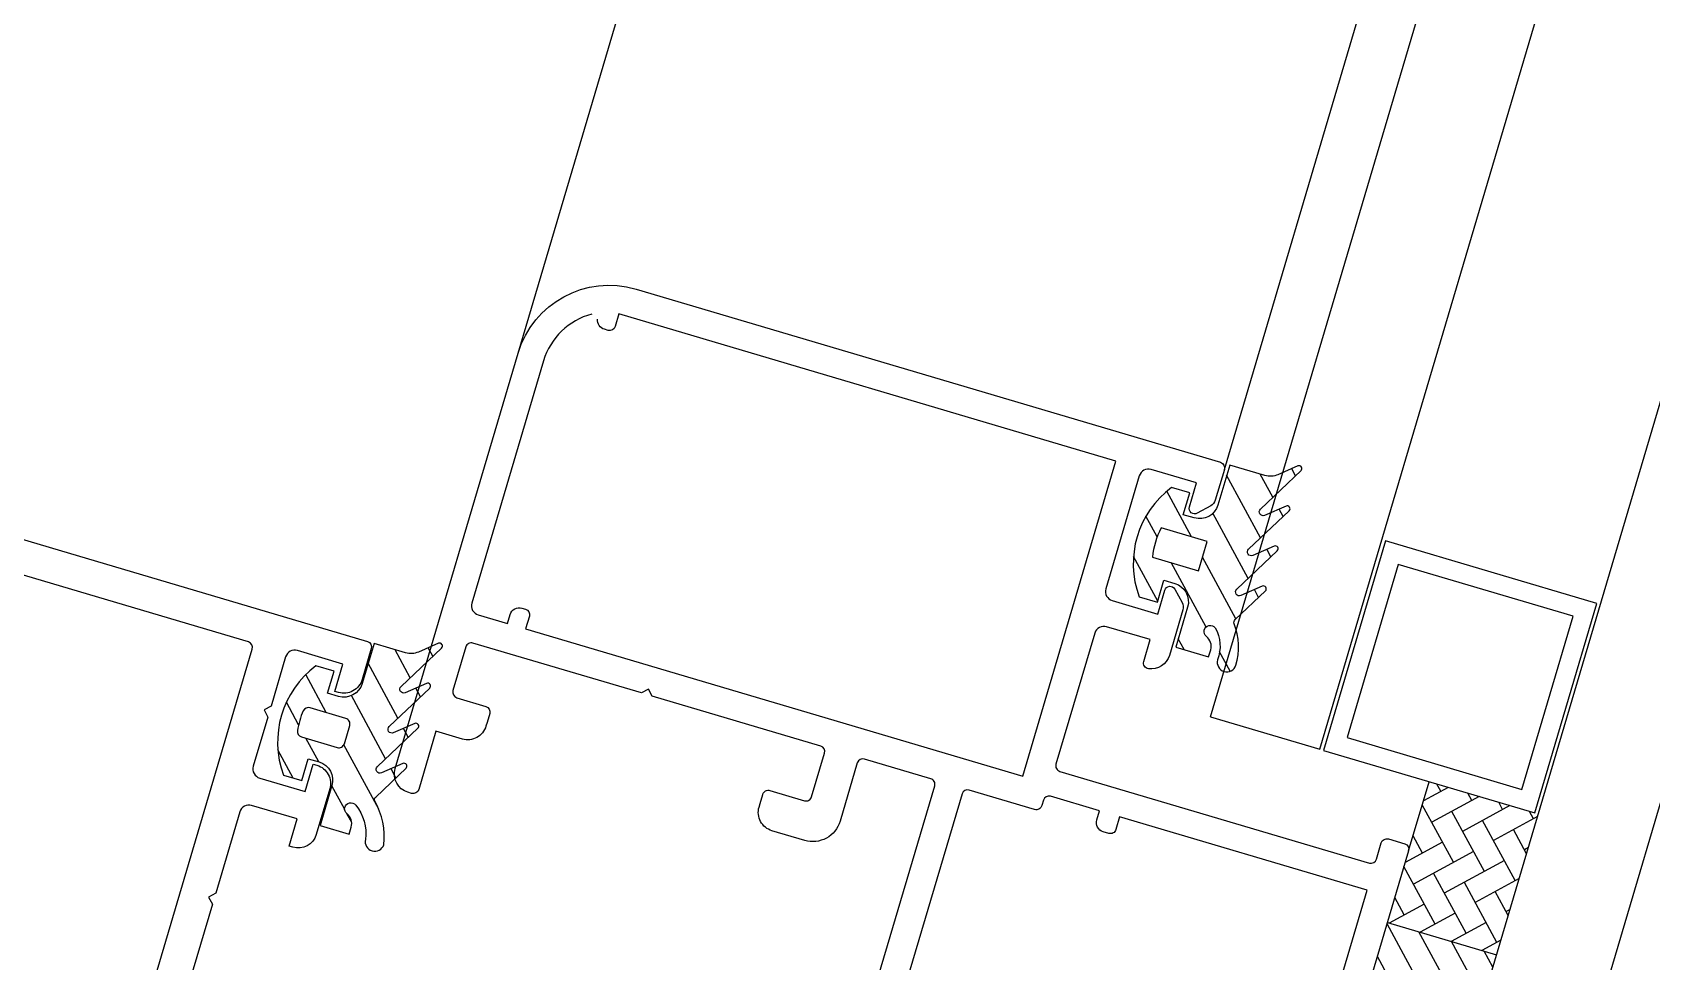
# Model space of a CAD drawing. Header units: millimetres. Extents: x 62878 to 70819, y -67946 to -61850.
# Drawn here: x 68099.26 to 68107.78, y -65183.65 to -65178.76 of the extents above; entities that cross this region are included whole.
import ezdxf

# ---------------------------------------------------------------- set-up
doc = ezdxf.new("R2010")
doc.units = ezdxf.units.MM
doc.layers.add('DOGRAMA', color=171, linetype='Continuous', lineweight=0)
pattern_1 = [(118.5057849383402, (68061.47426525081, -65287.5452532785), (-0.1395045678384407, -0.07576303882639554), [])]

msp = doc.modelspace()

# ---------------------------------------------------------------- hatches: boundary and pattern name
at = {"layer": 'DOGRAMA', "lineweight": -2}
h = msp.add_hatch(dxfattribs=at)
h.set_pattern_fill('ANSI31', color=256, scale=0.05, angle=73.50578493834035, style=0)
h.set_pattern_definition(pattern_1)
edge = h.paths.add_edge_path(flags=16)
edge.add_arc((68105.55320151379, -65181.55155535288), 0.4000000000395125, 151.9688258855649, 175.0427439512303)
edge.add_line((68105.15469773734, -65181.51699033899), (68105.39624925419, -65181.58851463032))
edge.add_line((68105.39624925419, -65181.58851463032), (68105.44167621977, -65181.43509888538))
edge.add_line((68105.44167621977, -65181.43509888538), (68105.20012470297, -65181.36357459404))
edge = h.paths.add_edge_path()
edge.add_arc((68105.55320151383, -65181.55155535279), 0.5000000000240833, 126.6358872886363, 200.3756825797794)
edge.add_line((68105.08448659096, -65181.7256424606), (68105.18037143158, -65181.75403431407))
edge.add_line((68105.18037143158, -65181.75403431407), (68105.21444165579, -65181.63897250535))
edge.add_line((68105.21444165579, -65181.63897250535), (68105.27197256013, -65181.65600761744))
edge.add_arc((68105.24358070664, -65181.75189245799), 0.09999999996879597, -16.494215085470785, 73.50578492489097, ccw=False)
edge.add_line((68105.33946554718, -65181.78028431151), (68105.27700346956, -65181.99123096083))
edge.add_line((68105.27700346956, -65181.99123096083), (68105.44959618265, -65182.04233629712))
edge.add_line((68105.44959618265, -65182.04233629712), (68105.46080511445, -65182.00448154268))
edge.add_arc((68105.39847996809, -65181.98602683789), 0.06499999997728556, 343.5057849095409, 411.9151204345783)
edge.add_arc((68105.45873756187, -65181.90913569884), 0.03268943073119934, 38.07550582523851, 231.9151204660589, ccw=False)
edge.add_arc((68105.31091088738, -65181.98685988711), 0.1992591642890215, -20.843900700449012, 29.42200645654259, ccw=False)
edge.add_arc((68105.54545712001, -65182.07069190267), 0.05002797726847832, 165.0203900031464, 342.5336263099787)
edge.add_arc((68105.28468848379, -65181.98882652115), 0.3233450411948249, 342.5651376603134, 381.8914478162401)
edge.add_arc((68105.6032755723, -65181.86081056762), 0.02000000000846446, 133.5057850329029, 201.8914479040623, ccw=False)
edge.add_line((68105.58950701606, -65181.84630447031), (68105.74910188798, -65181.69482396428))
edge.add_arc((68105.73877547082, -65181.68394439128), 0.01500000000109156, 313.5057849638881, 473.5057849705901)
edge.add_line((68105.73279284593, -65181.67018909415), (68105.619886047, -65181.71929592312))
edge.add_arc((68105.61190921385, -65181.70095552693), 0.01999999998316629, 133.5057848545578, 293.5057848631041, ccw=False)
edge.add_line((68105.59814065768, -65181.68644942959), (68105.81156396563, -65181.48387731495))
edge.add_arc((68105.80123754847, -65181.47299774196), 0.01500000000109156, 313.5057849638881, 473.5057849196183)
edge.add_line((68105.79525492359, -65181.45924244482), (68105.68234812473, -65181.5083492738))
edge.add_arc((68105.67437129156, -65181.49000887762), 0.0199999999889702, 133.5057849437303, 293.50578490133296, ccw=False)
edge.add_line((68105.66060273536, -65181.47550278029), (68105.87402604331, -65181.27293066565))
edge.add_arc((68105.86369962615, -65181.26205109265), 0.01500000000636884, 313.5057849447552, 473.5057849595054)
edge.add_line((68105.85771700126, -65181.24829579551), (68105.74481020236, -65181.29740262449))
edge.add_arc((68105.7368333692, -65181.27906222831), 0.0199999999889702, 133.5057849134937, 293.50578490133296, ccw=False)
edge.add_line((68105.723064813, -65181.26455613098), (68105.93648812095, -65181.06198401633))
edge.add_arc((68105.9261617038, -65181.05110444333), 0.01499999999107361, 313.5057849235725, 473.5057848686465)
edge.add_line((68105.92017907894, -65181.03734914619), (68105.81483392927, -65181.0831671687))
edge.add_arc((68105.77494976338, -65180.99146518778), 0.09999999996719836, 253.5057849420637, 293.50578494122453, ccw=False)
edge.add_line((68105.74655790991, -65181.08735002835), (68105.5609220044, -65181.03238255487))
edge.add_line((68105.5609220044, -65181.03238255487), (68105.49845992675, -65181.2433292042))
edge.add_arc((68105.40257508616, -65181.21493735073), 0.09999999998843902, 253.5057849456145, 343.50578494561444, ccw=False)
edge.add_line((68105.37418323269, -65181.31082219131), (68105.3166523283, -65181.29378707921))
edge.add_line((68105.3166523283, -65181.29378707921), (68105.35072255248, -65181.17872527048))
edge.add_line((68105.35072255248, -65181.17872527048), (68105.25483771192, -65181.15033341703))
h = msp.add_hatch(dxfattribs=at)
h.set_pattern_fill('ANSI31', color=256, scale=0.05, angle=73.50578493834035, style=0)
h.set_pattern_definition(pattern_1)
edge = h.paths.add_edge_path()
edge.add_arc((68101.2492419572, -65181.92494712823), 0.09999999992136126, 253.5057849429566, 293.50578494355494, ccw=False)
edge.add_line((68101.22085010374, -65182.02083196875), (68101.05489455673, -65181.97169192172))
edge.add_line((68101.05489455673, -65181.97169192172), (68100.99243247906, -65182.18263857102))
edge.add_arc((68100.89654763845, -65182.15424671752), 0.1000000000246083, 253.5057849399872, 343.50578493435984, ccw=False)
edge.add_line((68100.86815578496, -65182.25013155812), (68100.81062488063, -65182.23309644603))
edge.add_line((68100.81062488063, -65182.23309644603), (68100.84469510481, -65182.11803463733))
edge.add_line((68100.84469510481, -65182.11803463733), (68100.74881026422, -65182.08964278387))
edge.add_arc((68101.04717406613, -65182.49086471958), 0.4999999999773749, 126.6358872926165, 200.375682583665)
edge.add_line((68100.57845914332, -65182.66495182741), (68100.67434398393, -65182.69334368088))
edge.add_line((68100.67434398393, -65182.69334368088), (68100.70841420809, -65182.57828187216))
edge.add_line((68100.70841420809, -65182.57828187216), (68100.76594511242, -65182.59531698425))
edge.add_arc((68100.73755325896, -65182.69120182486), 0.1000000000052371, -16.494215048020976, 73.50578495715979, ccw=False)
edge.add_line((68100.83343809957, -65182.71959367832), (68100.77097602189, -65182.93054032764))
edge.add_line((68100.77097602189, -65182.93054032764), (68100.9238883765, -65182.97581823748))
edge.add_line((68100.9238883765, -65182.97581823748), (68100.9350973083, -65182.93796348305))
edge.add_arc((68100.87277216189, -65182.91950877828), 0.06500000002896632, 343.5057849364076, 411.9151204482185)
edge.add_arc((68100.93302975569, -65182.8426176392), 0.03268943071401866, 38.0755057951215, 231.91512044246, ccw=False)
edge.add_arc((68100.76958606002, -65182.97403488951), 0.2424115900617888, -6.803520837119322, 38.70325156993658, ccw=False)
edge.add_arc((68101.05861856362, -65183.01568317067), 0.05002797726847832, 165.0203900031464, 342.5336263049765)
edge.add_arc((68100.7370567674, -65182.98767273869), 0.3717812400996166, 353.3542853628534, 390.0058058527879)
edge.add_arc((68101.07756776614, -65182.79429250803), 0.02000000001654139, 133.5057849452677, 201.8914478498368, ccw=False)
edge.add_line((68101.06379920992, -65182.77978641068), (68101.22339408184, -65182.62830590464))
edge.add_arc((68101.21306766466, -65182.61742633166), 0.01499999999527763, 313.5057850616022, 473.5057850326466)
edge.add_line((68101.20708503976, -65182.60367103454), (68101.09417824089, -65182.65277786348))
edge.add_arc((68101.08620140774, -65182.63443746731), 0.01999999996982189, 133.5057848832571, 293.5057848797311, ccw=False)
edge.add_line((68101.07243285156, -65182.61993136998), (68101.28585615952, -65182.41735925536))
edge.add_arc((68101.27552974236, -65182.40647968237), 0.01499999999581427, 313.5057849830209, 473.5057850104772)
edge.add_line((68101.26954711745, -65182.39272438522), (68101.15664031859, -65182.44183121421))
edge.add_arc((68101.1486634854, -65182.42349081802), 0.02000000000057802, 133.5057849437303, 293.50578497779065, ccw=False)
edge.add_line((68101.13489492919, -65182.40898472069), (68101.34831823717, -65182.20641260604))
edge.add_arc((68101.33799182, -65182.19553303305), 0.01500000000583221, 313.5057850233364, 473.5057850104772)
edge.add_line((68101.33200919509, -65182.18177773591), (68101.21910239625, -65182.23088456491))
edge.add_arc((68101.21112556307, -65182.21254416871), 0.02000000000811851, 133.5057849452677, 293.5057849229349, ccw=False)
edge.add_line((68101.19735700685, -65182.19803807136), (68101.41078031476, -65181.99546595676))
edge.add_arc((68101.4004538976, -65181.98458638375), 0.01500000001164613, 313.5057849256223, 473.5057849484208)
edge.add_line((68101.39447127271, -65181.9708310866), (68101.28912612307, -65182.01664910911))
edge = h.paths.add_edge_path(flags=16)
edge.add_line((68100.67294095135, -65182.46348633785), (68100.86145635435, -65182.51930644111))
edge.add_arc((68100.86997391039, -65182.49054098893), 0.03000000000128663, 253.5057849541004, 343.5057849541004)
edge.add_line((68100.89873936257, -65182.49905854497), (68100.92713121604, -65182.40317370438))
edge.add_arc((68100.89836576387, -65182.39465614832), 0.02999999999353088, 343.5057849062371, 433.5057849235067)
edge.add_line((68100.90688331993, -65182.36589069615), (68100.71836791691, -65182.31007059291))
edge.add_arc((68100.70985036083, -65182.33883604509), 0.0300000000136813, 73.50578487415518, 155.7393507094281)
edge.add_arc((68101.04717406622, -65182.4908647195), 0.4000000001003965, 155.7393507795571, 171.2722191156812)
edge.add_arc((68100.68145850736, -65182.43472088564), 0.03000000000311895, 171.2722191709651, 253.5057850192333)
h = msp.add_hatch(dxfattribs=at)
h.set_pattern_fill('AR-HBONE', color=256, scale=0.03, angle=73.50578493834035, style=0)
h.set_pattern_definition([(208.5057849383403, (68073.43767730639, -65168.57259786254), (-0.1627219703923171, 0.04818257311146708), [0.36, -0.12]), (118.5057849383402, (68073.33222503465, -65168.62986756119), (-0.1627219703923171, 0.04818257311146708), [0.3599999999999998, -0.1199999999999999])])
h.paths.add_polyline_path([(68106.53994391623, -65182.93879701568), (68106.61092354987, -65182.69908491419), (68107.18623259349, -65182.86943603511), (68106.96662790056, -65183.61108402177), (68106.39131885697, -65183.44073290088)])
h = msp.add_hatch(dxfattribs=at)
h.set_pattern_fill('ANSI31', color=256, scale=0.03999999999999999, angle=73.50578493834035, style=0)
h.set_pattern_definition([(118.5057849383402, (68055.7107189933, -65307.00987591903), (-0.1116036542707525, -0.06061043106111644), [])])
h.paths.add_polyline_path([(68106.33917741949, -65183.71368350014, -0.4142135623420975), (68106.30500132861, -65183.73224407159), (68105.93519743698, -65184.98114412032, -0.1532309010706403), (68106.48211462708, -65185.2473800818), (68106.88811813184, -65183.87622686134)])
h.paths.add_polyline_path([(68106.39131885697, -65183.44073290088), (68106.32061684802, -65183.67950740927, -0.4142135623575963), (68106.33917741949, -65183.71368350014), (68106.88811813184, -65183.87622686134), (68106.96662790056, -65183.61108402177)])

# ---------------------------------------------------------------- linework, layer by layer
for p, q in [((68101.81369273068, -65180.44427306681), (68114.14363436546, -65138.80364932936)), ((68105.53322748025, -65181.05546963637), (68117.7297274037, -65139.86550464969)), ((68105.46030546274, -65182.35838267238), (68118.01738192546, -65139.95068021015)), ((68106.0356145063, -65182.52873379331), (68118.592690969, -65140.12103133106)), ((68106.48211462708, -65185.2473800818), (68119.74330905615, -65140.46173357288)), ((68107.08581552407, -65185.32184636215), (68120.31861809967, -65140.6320846938)), ((68105.46030546274, -65182.35838267238), (68106.0356145063, -65182.52873379331)), ((68106.50303450663, -65183.06344730846), (68106.61092354995, -65182.69908491419)), ((68106.39131885697, -65183.44073290088), (68106.96662790056, -65183.61108402177)), ((68106.39131885697, -65183.44073290088), (68106.96662790056, -65183.61108402177))]:
    msp.add_line(p, q, dxfattribs=at)
at = {"layer": 'DOGRAMA', "lineweight": -2, "ltscale": 0.5}
for points in [[(68090.91402741958, -65178.96894391497), (68101.02028961814, -65181.9614452723, -0.4142135623732619), (68101.04053751427, -65181.99872828051), (68100.99227136336, -65182.1617325095, -0.4142135623730951), (68100.86799466921, -65182.22922549663), (68100.84881770116, -65182.22354712593), (68100.89140548144, -65182.07971986504), (68100.65169337991, -65182.00874023132, 0.4142135623730951), (68100.58955503289, -65182.04248672489), (68100.51289702847, -65182.3013757945), (68100.47561402025, -65182.32162369062), (68100.4958619164, -65182.35890669884), (68100.419203912, -65182.61779576847, 0.4142135623730951), (68100.45295040552, -65182.67993411548), (68100.692662507, -65182.75091374923), (68100.73525028725, -65182.60708648829), (68100.75442725534, -65182.612764859, -0.4142135623728953), (68100.82192024245, -65182.73704155309), (68100.75094060879, -65182.9767536546, -0.4142135623729619), (68100.62666391468, -65183.04424664167), (68100.60748694654, -65183.03856827097), (68100.65007472679, -65182.89474101008), (68100.41036262529, -65182.82376137636, 0.4142135623731395), (68100.34822427823, -65182.85750786994), (68100.22135271755, -65183.28597793712), (68100.18406970939, -65183.30622583325), (68100.2043176055, -65183.34350884146), (68100.07850167016, -65183.76841385559, 0.4142135623730951)], [(68103.4908811992, -65184.46595664973), (68104.00761293262, -65182.7208525509, 0.4142135623730951), (68103.98736503648, -65182.68356954269), (68103.63738536838, -65182.57993927748, 0.4142135623730951), (68103.6001023601, -65182.60018717359), (68103.50924842895, -65182.90701866352, -0.4142135623730951), (68103.32283338782, -65183.00825814417), (68103.15024067476, -65182.9571528079, -0.4142135623730951), (68103.08274768764, -65182.83287611381), (68103.08842605838, -65182.81369914568), (68103.1026219851, -65182.76575672541, -0.4142135623730951), (68103.13990499327, -65182.74550882925), (68103.32208619046, -65182.79945335088, 0.4142135623730951), (68103.35936919868, -65182.77920545476), (68103.42750964701, -65182.54908183732, 0.4142135623730951), (68103.40726175092, -65182.5117988291), (68102.52032697541, -65182.24917418436), (68102.50007907927, -65182.21189117614), (68102.46279607108, -65182.23213907229), (68101.57586129558, -65181.96951442753, 0.4142135623730951), (68101.53857828728, -65181.98976232366), (68101.47043783897, -65182.21988594109, 0.4142135623730951), (68101.49068573513, -65182.25716894933), (68101.64410148008, -65182.30259591488, -0.4142135623730951), (68101.66434937621, -65182.33987892311), (68101.65015344942, -65182.38782134341), (68101.64447507876, -65182.40699831153, -0.4142135623730951), (68101.52019838471, -65182.47449129864), (68101.38116536583, -65182.43332311109), (68101.29031143468, -65182.74015460099, -0.4142135623730951), (68101.25302842644, -65182.76040249712), (68101.2338514583, -65182.75472412644, -0.4142135623730951), (68101.16635847121, -65182.63044743236), (68101.81369273068, -65180.44427306681, -0.4142135623730951), (68102.43507620104, -65180.10680813126), (68105.51297958408, -65181.01818662813, -0.4142135623730951), (68105.53322748025, -65181.05546963637), (68105.4851629115, -65181.21779308301, -0.1991096956269791), (68105.46107926214, -65181.24752896761), (68105.39015455285, -65181.28604721537, -0.6680969080520953), (68105.34953972246, -65181.25316266039), (68105.3869346327, -65181.12687273683), (68105.14722253123, -65181.05589310313, 0.4142135623730951), (68105.08508418416, -65181.08963959667), (68104.90905469254, -65181.68412560834, 0.4142135623730951), (68104.94280118613, -65181.7462639554), (68105.18251328761, -65181.81724358909), (68105.219911037, -65181.69094407708, -0.6680969080520438), (68105.2718826088, -65181.68547469581), (68105.3104008565, -65181.75639940513, -0.1989616347782854), (68105.31440862626, -65181.79446369132), (68105.24342615332, -65182.03418538126, -0.3728392455561729), (68105.13313907132, -65182.10474893769, -0.4568501953068724), (68105.10869446855, -65182.06654417464), (68105.14276469275, -65181.95148236593), (68104.91264107531, -65181.88334191756, 0.4142135623730951), (68104.85050272822, -65181.91708841115), (68104.64608138317, -65182.6074592634, 0.4142135623730951), (68104.66632927931, -65182.64474227164), (68106.29637156942, -65183.12740378086, 0.4142135623730951), (68106.33365457761, -65183.10715588475), (68106.35920724575, -65183.0208595282, -0.4142135623730951), (68106.39649025397, -65183.00061163209), (68106.4827866105, -65183.0261643002, -0.4142135623730951), (68106.50303450663, -65183.06344730846), (68105.91532313955, -65185.04826350871, -0.4142135623730951)], [(68102.201461539, -65180.23809545216, 0.2621398995659221), (68101.94793150746, -65180.48402166167), (68101.57031985617, -65181.75929004158, 0.4142135623730951), (68101.60406634971, -65181.82142838863), (68101.75748209466, -65181.86685535422), (68101.77167802138, -65181.8189129339, -0.4142135623730951), (68101.83381636841, -65181.78516644034), (68101.85299333656, -65181.79084481105, -0.4142135623730951), (68101.87324123271, -65181.82812781929), (68101.85336693528, -65181.89524720768), (68104.47102308346, -65182.67034480783), (68104.96220214876, -65181.01153706555), (68102.34454600056, -65180.23643946541), (68102.3246717031, -65180.30355885383, -0.4142135623730951), (68102.28738869488, -65180.32380674995), (68102.26821172677, -65180.31812837927, -0.3618128521052944), (68102.23268681177, -65180.2649097956)]]:
    msp.add_lwpolyline(points, format="xyb", dxfattribs=at)
msp.add_lwpolyline([(68093.1641582576, -65179.82294111166), (68092.82856131549, -65179.72356962446), (68091.03551479636, -65179.19264196428, 0.4142135623730953), (68090.99823178814, -65179.21288986044), (68089.69788489855, -65183.60441555963, 0.4142135623730951), (68089.71813279466, -65183.64169856787), (68091.51117931373, -65184.17262622804), (68091.84677625586, -65184.27199771522), (68099.07649323663, -65186.41274346801, 0.4142135623730951), (68099.11377624483, -65186.39249557185), (68100.41412313448, -65182.00096987268, 0.4142135623722071), (68100.39387523831, -65181.96368686443)], format="xyb", close=True, dxfattribs=at)
at = {"layer": 'DOGRAMA', "lineweight": -2}
for points in [[(68105.25483771192, -65181.15033341703, 0.3333333333332296), (68105.08448659096, -65181.7256424606), (68105.18037143158, -65181.75403431407), (68105.21444165579, -65181.63897250535), (68105.27197256013, -65181.65600761744, -0.4142135623730951), (68105.33946554718, -65181.78028431151), (68105.27700346956, -65181.99123096083), (68105.44959618265, -65182.04233629712), (68105.46080511445, -65182.00448154268, 0.3076847592325949), (68105.43857379981, -65181.93486547888, -1.128701775595035), (68105.48447064041, -65181.88897614648, -0.2229122392588673), (68105.49712919988, -65182.05776090713, 0.9785310008372164), (68105.59317847072, -65182.08570760099, 0.1732976222504512), (68105.58471773396, -65181.86826755338, -0.3075716929246892), (68105.58950701606, -65181.84630447031), (68105.74910188798, -65181.69482396428, 0.8390996311771624), (68105.73279284593, -65181.67018909415), (68105.619886047, -65181.71929592312, -0.8390996311772869), (68105.59814065768, -65181.68644942959), (68105.81156396563, -65181.48387731495, 0.8390996311771624), (68105.79525492359, -65181.45924244482), (68105.68234812473, -65181.5083492738, -0.839099631177325), (68105.66060273536, -65181.47550278029), (68105.87402604331, -65181.27293066565, 0.8390996311769768), (68105.85771700126, -65181.24829579551), (68105.74481020236, -65181.29740262449, -0.8390996311770358), (68105.723064813, -65181.26455613098), (68105.93648812095, -65181.06198401633, 0.8390996311781366), (68105.92017907894, -65181.03734914619), (68105.81483392927, -65181.0831671687, -0.1763269807084491), (68105.74655790991, -65181.08735002835), (68105.5609220044, -65181.03238255487), (68105.49845992675, -65181.2433292042, -0.4142135623728453), (68105.37418323269, -65181.31082219131), (68105.3166523283, -65181.29378707921), (68105.35072255248, -65181.17872527048)], [(68105.20012470297, -65181.36357459404, 0.1010205144335734), (68105.15469773734, -65181.51699033899), (68105.39624925419, -65181.58851463032), (68105.44167621977, -65181.43509888538)], [(68105.20012470297, -65181.36357459404, 0.1010205144335734), (68105.15469773734, -65181.51699033899), (68105.39624925419, -65181.58851463032), (68105.44167621977, -65181.43509888538)], [(68101.28912612307, -65182.01664910911, -0.176326980708443), (68101.22085010374, -65182.02083196875), (68101.05489455673, -65181.97169192172), (68100.99243247906, -65182.18263857102, -0.4142135623726288), (68100.86815578496, -65182.25013155812), (68100.81062488063, -65182.23309644603), (68100.84469510481, -65182.11803463733), (68100.74881026422, -65182.08964278387, 0.3333333333332321), (68100.57845914332, -65182.66495182741), (68100.67434398393, -65182.69334368088), (68100.70841420809, -65182.57828187216), (68100.76594511242, -65182.59531698425, -0.4142135623730951), (68100.83343809957, -65182.71959367832), (68100.77097602189, -65182.93054032764), (68100.9238883765, -65182.97581823748), (68100.9350973083, -65182.93796348305, 0.3076847592325163), (68100.91286599363, -65182.86834741922, -1.128701775594264), (68100.95876283423, -65182.82245808687, -0.2012120834862478), (68101.01029064349, -65183.00275217513, 0.9785310008383128), (68101.10633991432, -65183.03069886898, 0.1612998685773607), (68101.05900992779, -65182.80174949377, -0.3075716929248266), (68101.06379920992, -65182.77978641068), (68101.22339408184, -65182.62830590464, 0.8390996311771568), (68101.20708503976, -65182.60367103454), (68101.09417824089, -65182.65277786348, -0.8390996311749109), (68101.07243285156, -65182.61993136998), (68101.28585615952, -65182.41735925536, 0.8390996311813727), (68101.26954711745, -65182.39272438522), (68101.15664031859, -65182.44183121421, -0.8390996311751685), (68101.13489492919, -65182.40898472069), (68101.34831823717, -65182.20641260604, 0.8390996311750223), (68101.33200919509, -65182.18177773591), (68101.21910239625, -65182.23088456491, -0.8390996311790603), (68101.19735700685, -65182.19803807136), (68101.41078031476, -65181.99546595676, 0.8390996311813727), (68101.39447127271, -65181.9708310866)], [(68100.67294095135, -65182.46348633785), (68100.86145635435, -65182.51930644111, 0.414213562374205), (68100.89873936257, -65182.49905854497), (68100.92713121604, -65182.40317370438, 0.4142135623730951), (68100.90688331993, -65182.36589069615), (68100.71836791691, -65182.31007059291, 0.3750467088372598), (68100.68249979013, -65182.32650939577, 0.0678788880673013), (68100.65180589448, -65182.43016868293, 0.3750467088370437)]]:
    msp.add_lwpolyline(points, format="xyb", close=True, dxfattribs=at)
for points in [[(68107.16705562532, -65182.86375766443), (68107.49356194041, -65181.76108199761), (68106.38129778951, -65181.43173649716), (68106.05479147445, -65182.53441216396)], [(68107.09956263824, -65182.73948097033), (68107.36928524636, -65181.82857498471), (68106.44879077666, -65181.55601319122), (68106.17906816852, -65182.46691917686)]]:
    msp.add_lwpolyline(points, close=True, dxfattribs=at)
at = {"layer": 'DOGRAMA', "linetype": 'ByBlock', "lineweight": -2}
msp.add_lwpolyline([(68105.91629433137, -65184.51666304148), (68106.28538842671, -65183.27016011374), (68104.98135459464, -65182.88403090634), (68104.9614802972, -65182.95115029479, -0.4142135623730951), (68104.92419728896, -65182.97139819092), (68104.89543183678, -65182.96288063486, -0.4142135623730951), (68104.86168534323, -65182.90074228782), (68104.87588126998, -65182.85279986751), (68104.61699220038, -65182.7761418631, 0.4142135623730951), (68104.57970919216, -65182.79638975924), (68104.57119163606, -65182.82515521142, -0.4142135623730951), (68104.5339086279, -65182.84540310755), (68104.18872320175, -65182.74319243499, 0.4142135623730951), (68104.15144019353, -65182.76344033114), (68103.79086365426, -65183.98117780667, 0.4142135623730951)], format="xyb", dxfattribs=at)

doc.saveas('drawing.dxf')
